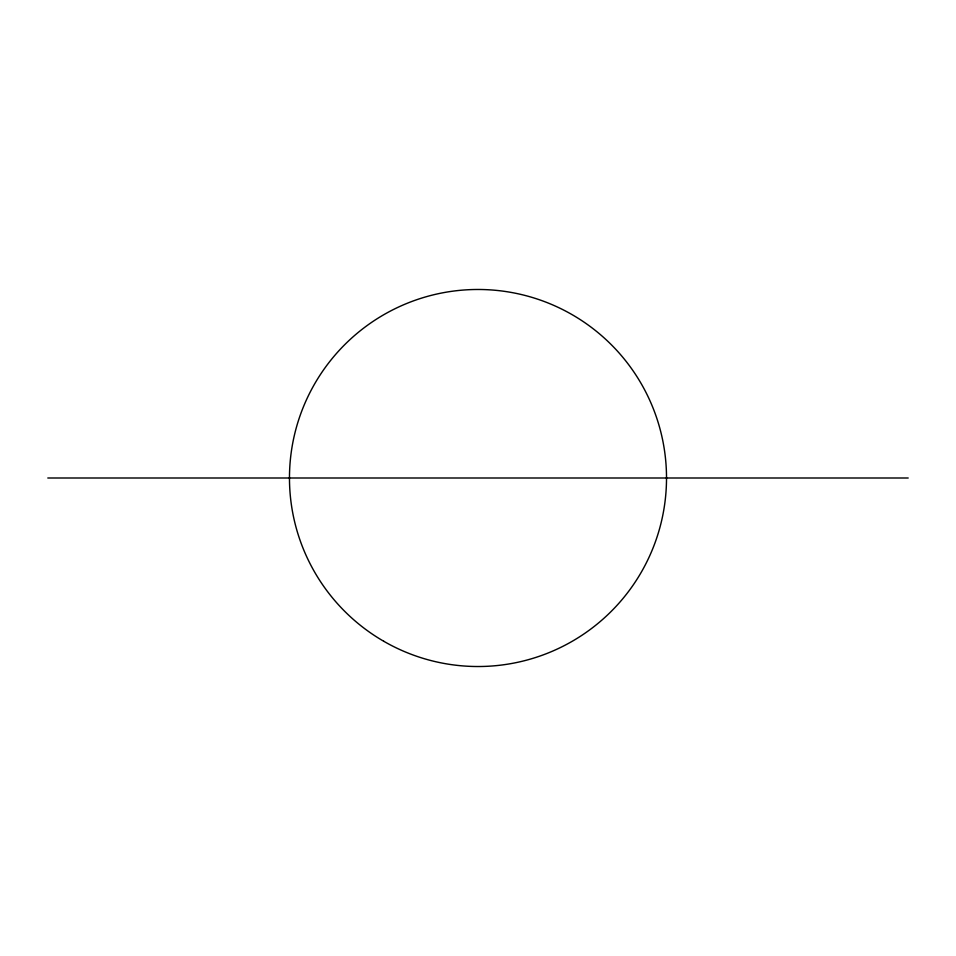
<?xml version="1.0" encoding="UTF-8"?>
<svg xmlns="http://www.w3.org/2000/svg" width="956" height="956" viewBox="0 0 956 956"><rect width="100%" height="100%" fill="white"/><g stroke="black" fill="none" stroke-linecap="round" stroke-linejoin="round"><path stroke-width="1.43" d="M47.8 478L908.2 478M383.738 641.261A188.511 188.511 0 0 0 666.511 478A188.511 188.511 0 0 0 383.738 314.739A188.511 188.511 0 0 0 383.738 641.261"/></g></svg>
